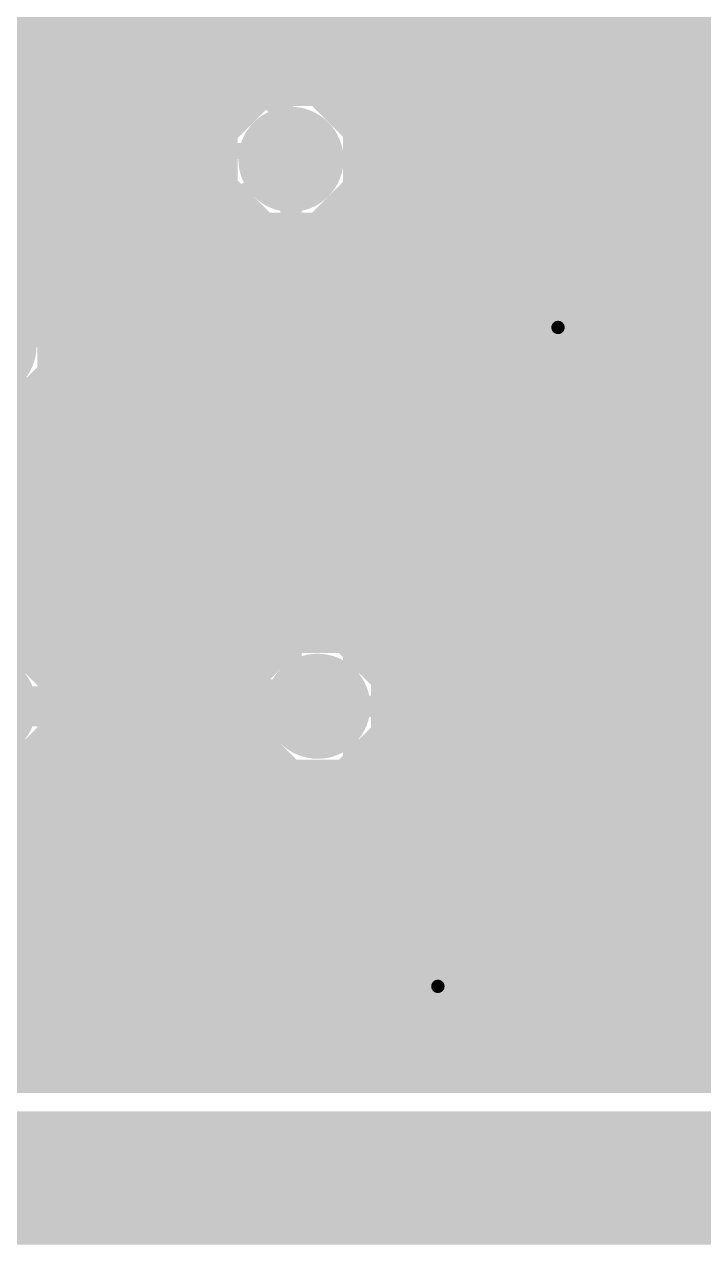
# Model space of a CAD drawing. Extents: x -6 to 196, y -52 to 46.
# Drawn here: x 167.52 to 173.98, y -5.63 to 5.98 of the extents above; entities that cross this region are included whole.
import ezdxf

# ---------------------------------------------------------------- set-up
doc = ezdxf.new("R2010")
doc.units = 0
doc.header["$MEASUREMENT"] = 0
doc.layers.get('0').update_dxf_attribs({"linetype": 'CONTINUOUS'})
for name, color, linetype in [('22-304-1_BOT', 7, 'CONTINUOUS'), ('22-304-1_DRD', 7, 'CONTINUOUS'), ('22-304-1_GND', 6, 'CONTINUOUS'), ('22-304-1_IN1', 4, 'CONTINUOUS'), ('22-304-1_SMT', 5, 'CONTINUOUS'), ('22-304-1_SPT', 10, 'CONTINUOUS'), ('22-304-1_SST', 14, 'CONTINUOUS'), ('22-304-1_TOP', 9, 'CONTINUOUS'), ('THRUHOLE_TAP', 13, 'CONTINUOUS')]:
    doc.layers.add(name, color=color, linetype=linetype)

# ---------------------------------------------------------------- blocks, each defined once
blk = doc.blocks.new('ROUND_57')
at = {"const_width": 0.35052}
blk.add_lwpolyline([(-0.17526, 0, 1), (0.17526, 0, 1)], format="xyb", close=True, dxfattribs=at)
blk = doc.blocks.new('ROUND_83')
at = {"const_width": 0.50038}
blk.add_lwpolyline([(-0.25019, 0, 1), (0.25019, 0, 1)], format="xyb", close=True, dxfattribs=at)
blk = doc.blocks.new('ROUND_85')
at = {"const_width": 0.0635}
blk.add_lwpolyline([(-0.03175, 0, 1), (0.03175, 0, 1)], format="xyb", close=True, dxfattribs=at)
blk = doc.blocks.new('RECTANGLE_5')
blk.add_solid([(0.4826, 0.4064), (0.4826, -0.4064), (-0.4826, 0.4064), (-0.4826, -0.4064)])
blk = doc.blocks.new('ROUND_88')
at = {"const_width": 0.10033}
blk.add_lwpolyline([(-0.050164, 0, 1), (0.050164, 0, 1)], format="xyb", close=True, dxfattribs=at)

msp = doc.modelspace()

# ---------------------------------------------------------------- linework, layer by layer
at = {"layer": '22-304-1_BOT'}
for points, const_width in [([(167.5638, 20.828), (167.5638, 3.4417)], 0.254), ([(167.7924, 20.828), (167.7924, 3.06832)], 0.254), ([(168.021, 20.828), (168.021, -4.064)], 0.254), ([(168.2496, 20.828), (168.2496, -4.064)], 0.254), ([(168.4782, 20.828), (168.4782, -4.064)], 0.254), ([(168.7068, 20.828), (168.7068, -4.064)], 0.254), ([(168.9354, 20.828), (168.9354, -4.064)], 0.254), ([(169.164, 20.828), (169.164, -4.064)], 0.254), ([(169.3926, 20.828), (169.3926, 4.84632)], 0.254), ([(169.6212, 20.828), (169.6212, 5.2197)], 0.254), ([(169.8498, 20.828), (169.8498, 5.34416)], 0.254), ([(170.0784, 20.828), (170.0784, 5.37464)], 0.254), ([(170.307, 20.828), (170.307, 5.32638)], 0.254), ([(170.5356, 20.828), (170.5356, 5.17144)], 0.254), ([(170.7642, 20.828), (170.7642, -0.01016)], 0.254), ([(170.9928, 20.828), (170.9928, -4.064)], 0.254), ([(171.2214, 20.828), (171.2214, -4.064)], 0.254), ([(171.45, 20.828), (171.45, -4.064)], 0.254), ([(171.6786, 20.828), (171.6786, -4.064)], 0.254), ([(171.9072, 20.828), (171.9072, -4.064)], 0.254), ([(172.1358, 20.828), (172.1358, -4.064)], 0.254), ([(172.3644, 20.828), (172.3644, -4.064)], 0.254), ([(172.593, 20.828), (172.593, -4.064)], 0.254), ([(172.8216, 20.828), (172.8216, -4.064)], 0.254), ([(173.0502, 20.828), (173.0502, -4.064)], 0.254), ([(173.2788, 20.828), (173.2788, -4.064)], 0.254), ([(173.5074, 20.828), (173.5074, -4.064)], 0.254), ([(173.736, 20.828), (173.736, -4.064)], 0.254), ([(173.9646, 20.828), (173.9646, -4.064)], 0.254), ([(193.929, 5.9944), (166.79926, 5.9944)], 0.254), ([(193.929, 5.7658), (166.79926, 5.7658)], 0.254), ([(193.929, 5.5372), (166.79926, 5.5372)], 0.254), ([(169.75836, 5.3086), (166.79926, 5.3086)], 0.254), ([(193.929, 5.3086), (170.3451, 5.3086)], 0.254), ([(169.4942, 5.08), (166.79926, 5.08)], 0.254), ([(178.11496, 5.08), (170.6118, 5.08)], 0.254), ([(169.3926, 4.8514), (166.79926, 4.8514)], 0.254), ([(177.94478, 4.8514), (170.71086, 4.8514)], 0.254), ([(170.053, 4.699), (170.053, -0.254), (170.307, -0.508)], 0.2032), ([(169.3799, 4.6228), (166.79926, 4.6228)], 0.254), ([(169.3926, 4.55168), (169.3926, -4.064)], 0.254), ([(177.88636, 4.6228), (170.72356, 4.6228)], 0.254), ([(169.44848, 4.3942), (166.79926, 4.3942)], 0.254), ([(177.90922, 4.3942), (170.65752, 4.3942)], 0.254), ([(169.6212, 4.1783), (169.6212, -4.064)], 0.254), ([(169.62374, 4.17576), (169.62374, -0.254)], 0.254), ([(170.48226, 4.17576), (170.48226, 0.14478)], 0.254), ([(170.5356, 4.22402), (170.5356, 0.127)], 0.254), ([(169.62374, 4.1656), (166.79926, 4.1656)], 0.254), ([(178.02098, 4.1656), (170.48226, 4.1656)], 0.254), ([(169.62374, 3.937), (166.79926, 3.937)], 0.254), ([(178.04384, 3.937), (170.48226, 3.937)], 0.254), ([(169.62374, 3.7084), (166.79926, 3.7084)], 0.254), ([(178.04384, 3.7084), (170.48226, 3.7084)], 0.254), ([(169.62374, 3.4798), (167.513, 3.4798)], 0.254), ([(178.04384, 3.4798), (170.48226, 3.4798)], 0.254), ([(169.62374, 3.2512), (167.72128, 3.2512)], 0.254), ([(178.04384, 3.2512), (170.48226, 3.2512)], 0.254), ([(169.62374, 3.0226), (167.80002, 3.0226)], 0.254), ([(178.04384, 3.0226), (170.48226, 3.0226)], 0.254), ([(169.62374, 2.794), (167.79494, 2.794)], 0.254), ([(178.04384, 2.794), (170.48226, 2.794)], 0.254), ([(167.7924, 2.77368), (167.7924, -0.36068)], 0.254), ([(169.62374, 2.5654), (167.70604, 2.5654)], 0.254), ([(178.04384, 2.5654), (170.48226, 2.5654)], 0.254), ([(167.65016, 2.48412), (167.65016, -0.07112)], 0.254), ([(169.62374, 2.3368), (167.65016, 2.3368)], 0.254), ([(178.04892, 2.3368), (170.48226, 2.3368)], 0.254), ([(169.62374, 2.1082), (167.65016, 2.1082)], 0.254), ([(178.1429, 2.1082), (170.48226, 2.1082)], 0.254), ([(169.62374, 1.8796), (167.65016, 1.8796)], 0.254), ([(178.36388, 1.8796), (170.48226, 1.8796)], 0.254), ([(169.62374, 1.651), (167.65016, 1.651)], 0.254), ([(178.59248, 1.651), (170.48226, 1.651)], 0.254), ([(169.62374, 1.4224), (167.65016, 1.4224)], 0.254), ([(178.82108, 1.4224), (170.48226, 1.4224)], 0.254), ([(169.62374, 1.1938), (167.65016, 1.1938)], 0.254), ([(179.04968, 1.1938), (170.48226, 1.1938)], 0.254), ([(169.62374, 0.9652), (167.65016, 0.9652)], 0.254), ([(179.27828, 0.9652), (170.48226, 0.9652)], 0.254), ([(169.62374, 0.7366), (167.65016, 0.7366)], 0.254), ([(179.50688, 0.7366), (170.48226, 0.7366)], 0.254), ([(169.62374, 0.508), (167.65016, 0.508)], 0.254), ([(179.73548, 0.508), (170.48226, 0.508)], 0.254), ([(169.62374, 0.2794), (167.65016, 0.2794)], 0.254), ([(179.96408, 0.2794), (170.48226, 0.2794)], 0.254), ([(169.62374, 0.0508), (167.65016, 0.0508)], 0.254), ([(180.12918, 0.0508), (170.688, 0.0508)], 0.254), ([(169.62374, -0.1778), (167.72128, -0.1778)], 0.254), ([(180.34, -0.1778), (170.89628, -0.1778)], 0.254), ([(169.63898, -0.4064), (167.80002, -0.4064)], 0.254), ([(193.929, -0.4064), (170.97502, -0.4064)], 0.254), ([(167.7924, -0.65532), (167.7924, -4.064)], 0.254), ([(169.64152, -0.635), (167.79494, -0.635)], 0.254), ([(193.929, -0.635), (170.96994, -0.635)], 0.254), ([(169.73042, -0.8636), (167.70604, -0.8636)], 0.254), ([(193.929, -0.8636), (170.88104, -0.8636)], 0.254), ([(167.5638, -1.0287), (167.5638, -4.064)], 0.254), ([(169.8498, -1.00584), (169.8498, -4.064)], 0.254), ([(170.7642, -1.00584), (170.7642, -4.064)], 0.254), ([(169.96664, -1.0922), (167.47236, -1.0922)], 0.254), ([(170.0784, -1.143), (170.0784, -4.064)], 0.254), ([(170.5356, -1.143), (170.5356, -4.064)], 0.254), ([(193.929, -1.0922), (170.64736, -1.0922)], 0.254), ([(170.307, -1.18364), (170.307, -4.064)], 0.254), ([(193.929, -1.3208), (154.2669, -1.3208)], 0.254), ([(193.929, -1.5494), (154.2669, -1.5494)], 0.254), ([(193.929, -1.778), (154.2669, -1.778)], 0.254), ([(193.929, -2.0066), (141.34592, -2.0066)], 0.254), ([(193.929, -2.2352), (141.11732, -2.2352)], 0.254), ([(193.929, -2.4638), (140.88872, -2.4638)], 0.254), ([(193.929, -2.6924), (140.66012, -2.6924)], 0.254), ([(193.929, -2.921), (140.43152, -2.921)], 0.254), ([(193.929, -3.1496), (140.20292, -3.1496)], 0.254), ([(193.929, -3.3782), (139.97432, -3.3782)], 0.254), ([(193.929, -3.6068), (139.74572, -3.6068)], 0.254), ([(193.929, -3.8354), (139.51712, -3.8354)], 0.254), ([(193.929, -4.064), (139.28852, -4.064)], 0.254)]:
    msp.add_lwpolyline(points, dxfattribs=dict(at, const_width=const_width))
at = {"layer": '22-304-1_BOT', "const_width": 0.254}
for points in [[(170.053, 5.37464, 0.4142136), (169.37736, 4.699)], [(170.72864, 4.699, 0.4142136), (170.053, 5.37464)], [(169.37736, 4.699, 0.2246034), (169.62447, 4.17665)], [(170.48226, 4.17576, 0.2246031), (170.72979, 4.699)], [(167.80764, 2.921, 0.4142136), (167.132, 3.59664)], [(167.65016, 2.48412, 0.1769366), (167.80976, 2.921)], [(170.98264, -0.508, 0.3393161), (170.48226, 0.14478)], [(167.80764, -0.508, 0.1769372), (167.64854, -0.07248)], [(169.62374, -0.254, 0.0735613), (169.64212, -0.37828)], [(169.64152, -0.37846, 0.0481001), (169.62903, -0.508)], [(167.132, -1.18364, 0.4142136), (167.80764, -0.508)], [(169.63136, -0.508, 0.4142136), (170.307, -1.18364)], [(170.307, -1.18364, 0.4142136), (170.98264, -0.508)]]:
    msp.add_lwpolyline(points, format="xyb", dxfattribs=at)
at = {"layer": '22-304-1_DRD'}
for points, const_width in [([(195.00088, 21.99894), (101.99878, 21.99894), (78.99908, 44.99864), (-4.99872, 44.99864), (-4.99872, -4.99872), (195.00088, -4.99872), (195.00088, 21.99894)], 1.27), ([(169.799, 5.334), (169.418, 4.953)], 0.254), ([(170.307, 5.334), (169.799, 5.334)], 0.254), ([(170.688, 4.953), (170.307, 5.334)], 0.254), ([(169.418, 4.953), (169.418, 4.445)], 0.254), ([(170.688, 4.445), (170.688, 4.953)], 0.254), ([(169.418, 4.445), (169.799, 4.064)], 0.254), ([(170.307, 4.064), (170.688, 4.445)], 0.254), ([(169.799, 4.064), (170.307, 4.064)], 0.254), ([(172.339, 3.7338), (171.958, 3.3528)], 0.254), ([(172.339, 3.7338), (171.958, 3.3528)], 0.254), ([(172.339, 3.7338), (171.958, 3.3528)], 0.254), ([(172.847, 3.7338), (172.339, 3.7338)], 0.254), ([(172.847, 3.7338), (172.339, 3.7338)], 0.254), ([(172.847, 3.7338), (172.339, 3.7338)], 0.254), ([(173.228, 3.3528), (172.847, 3.7338)], 0.254), ([(173.228, 3.3528), (172.847, 3.7338)], 0.254), ([(173.228, 3.3528), (172.847, 3.7338)], 0.254), ([(167.767, 3.175), (167.386, 3.556)], 0.254), ([(171.958, 3.3528), (171.958, 2.8448)], 0.254), ([(171.958, 3.3528), (171.958, 2.8448)], 0.254), ([(171.958, 3.3528), (171.958, 2.8448)], 0.254), ([(173.228, 2.8448), (173.228, 3.3528)], 0.254), ([(173.228, 2.8448), (173.228, 3.3528)], 0.254), ([(173.228, 2.8448), (173.228, 3.3528)], 0.254), ([(167.767, 2.667), (167.767, 3.175)], 0.254), ([(171.958, 2.8448), (172.339, 2.4638)], 0.254), ([(171.958, 2.8448), (172.339, 2.4638)], 0.254), ([(171.958, 2.8448), (172.339, 2.4638)], 0.254), ([(172.847, 2.4638), (173.228, 2.8448)], 0.254), ([(172.847, 2.4638), (173.228, 2.8448)], 0.254), ([(172.847, 2.4638), (173.228, 2.8448)], 0.254), ([(167.386, 2.286), (167.767, 2.667)], 0.254), ([(172.339, 2.4638), (172.847, 2.4638)], 0.254), ([(172.339, 2.4638), (172.847, 2.4638)], 0.254), ([(172.339, 2.4638), (172.847, 2.4638)], 0.254), ([(167.767, -0.254), (167.386, 0.127)], 0.254), ([(170.053, 0.127), (169.672, -0.254)], 0.254), ([(170.561, 0.127), (170.053, 0.127)], 0.254), ([(170.942, -0.254), (170.561, 0.127)], 0.254), ([(167.767, -0.762), (167.767, -0.254)], 0.254), ([(169.672, -0.254), (169.672, -0.762)], 0.254), ([(170.942, -0.762), (170.942, -0.254)], 0.254), ([(167.386, -1.143), (167.767, -0.762)], 0.254), ([(169.672, -0.762), (170.053, -1.143)], 0.254), ([(170.561, -1.143), (170.942, -0.762)], 0.254), ([(170.053, -1.143), (170.561, -1.143)], 0.254), ([(171.196, -2.54), (170.815, -2.921)], 0.254), ([(171.196, -2.54), (170.815, -2.921)], 0.254), ([(171.196, -2.54), (170.815, -2.921)], 0.254), ([(171.704, -2.54), (171.196, -2.54)], 0.254), ([(171.704, -2.54), (171.196, -2.54)], 0.254), ([(171.704, -2.54), (171.196, -2.54)], 0.254), ([(172.085, -2.921), (171.704, -2.54)], 0.254), ([(172.085, -2.921), (171.704, -2.54)], 0.254), ([(172.085, -2.921), (171.704, -2.54)], 0.254), ([(170.815, -2.921), (170.815, -3.429)], 0.254), ([(170.815, -2.921), (170.815, -3.429)], 0.254), ([(170.815, -2.921), (170.815, -3.429)], 0.254), ([(172.085, -3.429), (172.085, -2.921)], 0.254), ([(172.085, -3.429), (172.085, -2.921)], 0.254), ([(172.085, -3.429), (172.085, -2.921)], 0.254), ([(170.815, -3.429), (171.196, -3.81)], 0.254), ([(170.815, -3.429), (171.196, -3.81)], 0.254), ([(170.815, -3.429), (171.196, -3.81)], 0.254), ([(171.704, -3.81), (172.085, -3.429)], 0.254), ([(171.704, -3.81), (172.085, -3.429)], 0.254), ([(171.704, -3.81), (172.085, -3.429)], 0.254), ([(171.196, -3.81), (171.704, -3.81)], 0.254), ([(171.196, -3.81), (171.704, -3.81)], 0.254), ([(171.196, -3.81), (171.704, -3.81)], 0.254)]:
    msp.add_lwpolyline(points, dxfattribs=dict(at, const_width=const_width))
at = {"layer": '22-304-1_GND', "const_width": 1.27}
msp.add_lwpolyline([(195.00088, 21.99894), (101.99878, 21.99894), (78.99908, 44.99864), (-4.99872, 44.99864), (-4.99872, -4.99872), (195.00088, -4.99872), (195.00088, 21.99894)], dxfattribs=at)
at = {"layer": '22-304-1_IN1', "const_width": 0.254}
for points in [[(193.802, 20.955), (193.802, -3.937), (146.05, -3.937)], [(167.513, 19.29384), (167.513, 3.4798)], [(167.7416, 19.29384), (167.7416, 3.2131)], [(167.9702, 19.29384), (167.9702, -3.937)], [(168.1988, 19.29384), (168.1988, -3.937)], [(168.4274, 19.29384), (168.4274, -3.937)], [(168.656, 19.29384), (168.656, -3.937)], [(168.8846, 19.29384), (168.8846, -3.937)], [(169.1132, 19.29384), (169.1132, -3.937)], [(169.3418, 19.29384), (169.3418, -3.937)], [(169.5704, 19.29384), (169.5704, 5.17144)], [(169.799, 19.29384), (169.799, 5.32638)], [(170.0276, 19.29384), (170.0276, 5.37464)], [(170.2562, 19.29384), (170.2562, 5.34416)], [(170.4848, 19.29384), (170.4848, 5.2197)], [(170.7134, 19.29384), (170.7134, 4.84632)], [(170.942, 19.29384), (170.942, -0.27432)], [(171.1706, 19.29384), (171.1706, -3.937)], [(171.3992, 19.29384), (171.3992, -3.937)], [(171.6278, 19.29384), (171.6278, -3.937)], [(171.8564, 19.29384), (171.8564, -3.937)], [(172.085, 19.29384), (172.085, -3.937)], [(172.3136, 19.29384), (172.3136, -3.937)], [(172.5422, 19.29384), (172.5422, -3.937)], [(172.7708, 19.29384), (172.7708, -3.937)], [(172.9994, 19.29384), (172.9994, -3.937)], [(173.228, 19.29384), (173.228, -3.937)], [(173.4566, 19.29384), (173.4566, -3.937)], [(173.6852, 19.29384), (173.6852, -3.937)], [(173.9138, 19.29384), (173.9138, -3.937)], [(183.88584, 5.9944), (161.57702, 5.9944)], [(183.88584, 5.7658), (161.68878, 5.7658)], [(183.88584, 5.5372), (161.7091, 5.5372)], [(169.75836, 5.3086), (161.65068, 5.3086)], [(183.88584, 5.3086), (170.3451, 5.3086)], [(169.4942, 5.08), (161.48304, 5.08)], [(178.11496, 5.08), (170.6118, 5.08)], [(169.3926, 4.8514), (158.34868, 4.8514)], [(177.94478, 4.8514), (170.71086, 4.8514)], [(169.3799, 4.6228), (158.4071, 4.6228)], [(170.7134, 4.55168), (170.7134, 0.03302)], [(177.88636, 4.6228), (170.72356, 4.6228)], [(169.44848, 4.3942), (158.38678, 4.3942)], [(177.90922, 4.3942), (170.65752, 4.3942)], [(169.5704, 4.22402), (169.5704, -3.937)], [(170.4848, 4.1783), (170.4848, 0.14478)], [(169.63644, 4.1656), (158.27502, 4.1656)], [(169.799, 4.07162), (169.799, -0.06096)], [(178.02098, 4.1656), (170.46956, 4.1656)], [(170.0276, 4.02336), (170.0276, 0.10668)], [(170.2562, 4.05384), (170.2562, 0.1651)], [(178.32832, 3.937), (157.96768, 3.937)], [(183.88584, 3.7084), (145.72996, 3.7084)], [(183.88584, 3.4798), (167.513, 3.4798)], [(183.88584, 3.2512), (167.72128, 3.2512)], [(183.88584, 3.0226), (167.80002, 3.0226)], [(183.88584, 2.794), (167.79494, 2.794)], [(183.88584, 2.5654), (167.70604, 2.5654)], [(167.7416, 2.62636), (167.7416, -0.21336)], [(183.88584, 2.3368), (167.47236, 2.3368)], [(167.513, 2.3622), (167.513, 0.0508)], [(183.88584, 2.1082), (166.71036, 2.1082)], [(183.88584, 1.8796), (166.94404, 1.8796)], [(183.88584, 1.651), (167.03294, 1.651)], [(183.88584, 1.4224), (167.03802, 1.4224)], [(183.88584, 1.1938), (166.95928, 1.1938)], [(180.38064, 0.9652), (166.751, 0.9652)], [(180.14442, 0.7366), (157.2641, 0.7366)], [(180.05552, 0.508), (157.5308, 0.508)], [(180.05298, 0.2794), (157.62986, 0.2794)], [(169.926, 0.0508), (167.513, 0.0508)], [(180.12918, 0.0508), (170.688, 0.0508)], [(169.71518, -0.1778), (167.72128, -0.1778)], [(180.34, -0.1778), (170.89628, -0.1778)], [(169.63898, -0.4064), (167.80002, -0.4064)], [(193.802, -0.4064), (170.97502, -0.4064)], [(169.64152, -0.635), (167.79494, -0.635)], [(193.802, -0.635), (170.96994, -0.635)], [(167.7416, -0.8001), (167.7416, -3.937)], [(170.942, -0.74168), (170.942, -3.937)], [(169.73042, -0.8636), (167.70604, -0.8636)], [(193.802, -0.8636), (170.88104, -0.8636)], [(169.799, -0.95504), (169.799, -3.937)], [(170.7134, -1.04902), (170.7134, -3.937)], [(169.96664, -1.0922), (167.47236, -1.0922)], [(167.513, -1.0668), (167.513, -3.937)], [(170.0276, -1.12268), (170.0276, -3.937)], [(170.4848, -1.16078), (170.4848, -3.937)], [(193.802, -1.0922), (170.64736, -1.0922)], [(170.2562, -1.1811), (170.2562, -3.937)], [(193.802, -1.3208), (140.3731, -1.3208)], [(193.802, -1.5494), (140.31468, -1.5494)], [(193.802, -1.778), (140.14704, -1.778)], [(193.802, -2.0066), (121.793, -2.0066)], [(193.802, -2.2352), (121.65584, -2.2352)], [(193.802, -2.4638), (121.07672, -2.4638)], [(193.802, -2.6924), (121.12244, -2.6924)], [(193.802, -2.921), (121.27738, -2.921)], [(193.802, -3.1496), (137.94232, -3.1496)], [(193.802, -3.3782), (138.3157, -3.3782)], [(193.802, -3.6068), (138.44016, -3.6068)], [(193.802, -3.8354), (138.47064, -3.8354)]]:
    msp.add_lwpolyline(points, dxfattribs=at)
for points in [[(170.053, 5.37464, 0.4142136), (169.37736, 4.699)], [(170.72864, 4.699, 0.4142136), (170.053, 5.37464)], [(169.37736, 4.699, 0.4142136), (170.053, 4.02336)], [(170.053, 4.02336, 0.4142136), (170.72864, 4.699)], [(167.80764, 2.921, 0.4142136), (167.132, 3.59664)], [(167.132, 2.24536, 0.4142136), (167.80764, 2.921)], [(167.80764, -0.508, 0.4142136), (167.132, 0.16764)], [(170.307, 0.16764, 0.4142136), (169.63136, -0.508)], [(170.98264, -0.508, 0.4142136), (170.307, 0.16764)], [(167.132, -1.18364, 0.4142136), (167.80764, -0.508)], [(169.63136, -0.508, 0.4142136), (170.307, -1.18364)], [(170.307, -1.18364, 0.4142136), (170.98264, -0.508)]]:
    msp.add_lwpolyline(points, format="xyb", dxfattribs=at)
at = {"layer": '22-304-1_SST', "const_width": 0.1524}
for points in [[(173.609, 5.842), (173.609, 1.778), (178.181, 1.778), (178.181, 3.556), (177.927, 3.81), (178.181, 4.064), (178.181, 5.842), (173.609, 5.842)], [(169.1005, 2.3495), (169.1005, 5.2705), (167.4622, 5.2705), (167.4622, 2.3495), (169.1005, 2.3495)], [(170.6245, 5.2705), (170.6245, 2.3495), (172.2628, 2.3495), (172.2628, 5.2705), (170.6245, 5.2705)], [(169.85742, 4.78028), (169.85742, 4.42468), (170.02506, 4.3053), (170.19524, 4.3053), (170.36542, 4.42468), (170.36542, 4.78028), (169.34942, 4.78028)], [(172.9994, 4.62534), (172.9994, 4.26974), (173.16958, 4.15036), (173.33976, 4.15036), (173.5074, 4.26974), (173.5074, 4.62534), (172.4914, 4.62534)], [(169.85742, 4.4831), (169.34942, 4.3053)], [(172.9994, 4.32816), (172.4914, 4.15036)], [(169.51706, 3.94208), (169.34942, 3.8227), (169.34942, 3.58648), (169.51706, 3.4671), (169.68724, 3.4671), (170.02506, 3.70586), (170.36542, 3.4671), (170.36542, 3.94208)], [(172.66158, 3.78714), (172.4914, 3.66776), (172.4914, 3.43154), (172.66158, 3.31216), (172.83176, 3.31216), (173.16958, 3.55092), (173.5074, 3.31216), (173.5074, 3.78714)], [(169.51706, 3.10388), (169.34942, 2.9845), (169.34942, 2.74828), (169.51706, 2.6289), (169.68724, 2.6289), (170.02506, 2.86766), (170.36542, 2.6289), (170.36542, 3.10388)], [(172.4914, 2.59334), (172.4914, 2.82956)], [(172.4914, 2.71272), (173.5074, 2.71272), (173.33976, 2.82956)], [(167.45204, 1.7526), (167.28186, 1.69164), (167.28186, 1.45542), (167.45204, 1.397), (167.61968, 1.27762), (168.12768, 1.27762), (168.29786, 1.33604), (168.29786, 1.69164), (168.12768, 1.7526), (167.45204, 1.7526)], [(167.61968, 1.51384), (167.28186, 1.27762)], [(167.45204, 0.9144), (167.28186, 0.85344), (167.28186, 0.49784), (167.45204, 0.43942), (167.78986, 0.43942), (167.96004, 0.5588), (167.96004, 0.9144), (168.29786, 0.9144), (168.29786, 0.43942)], [(173.609, 0.762), (173.609, -3.302), (178.181, -3.302), (178.181, -1.524), (177.927, -1.27), (178.181, -1.016), (178.181, 0.762), (173.609, 0.762)], [(167.4495, 0.1905), (167.4495, -2.7305), (169.0878, -2.7305), (169.0878, 0.1905), (167.4495, 0.1905)], [(170.6245, 0.1905), (170.6245, -2.7305), (172.2628, -2.7305), (172.2628, 0.1905), (170.6245, 0.1905)], [(169.8244, -0.32766), (169.8244, -0.68326), (169.99458, -0.8001), (170.16476, -0.8001), (170.3324, -0.68326), (170.3324, -0.32766), (169.3164, -0.32766)], [(172.8724, -0.32766), (172.8724, -0.68326), (173.04258, -0.8001), (173.21276, -0.8001), (173.3804, -0.68326), (173.3804, -0.32766), (172.3644, -0.32766)], [(169.8244, -0.6223), (169.3164, -0.8001)], [(172.8724, -0.6223), (172.3644, -0.8001)], [(169.48658, -1.16586), (169.3164, -1.2827), (169.3164, -1.52146), (169.48658, -1.6383), (169.65676, -1.6383), (169.99458, -1.40208), (170.3324, -1.6383), (170.3324, -1.16586)], [(172.53458, -1.16586), (172.3644, -1.2827), (172.3644, -1.52146), (172.53458, -1.6383), (172.70476, -1.6383), (173.04258, -1.40208), (173.3804, -1.6383), (173.3804, -1.16586)], [(169.3164, -2.4765), (169.3164, -2.00406), (169.99458, -2.4765), (170.16476, -2.4765), (170.3324, -2.41808), (170.3324, -2.06248), (170.16476, -2.00406)], [(172.3644, -2.18186), (172.53458, -2.06248), (172.70476, -2.00406), (173.04258, -2.00406), (173.21276, -2.06248), (173.3804, -2.18186), (173.3804, -2.2987), (173.21276, -2.41808), (173.04258, -2.4765), (172.70476, -2.4765), (172.53458, -2.41808), (172.3644, -2.2987), (172.3644, -2.18186)]]:
    msp.add_lwpolyline(points, dxfattribs=at)
at = {"layer": '22-304-1_TOP'}
for points, const_width in [([(139.0269, 12.79652), (140.49248, 12.79652), (142.748, 10.541), (152.527, 10.541), (153.67, 9.398), (159.131, 9.398), (162.306, 6.223), (164.846, 6.223), (165.227, 5.842), (170.1292, 5.842), (171.45, 4.5212)], 0.2032), ([(139.0269, 9.79424), (141.58976, 9.79424), (142.367, 9.017), (152.019, 9.017), (153.797, 7.239), (160.655, 7.239), (162.179, 5.715), (164.592, 5.715), (164.973, 5.334), (169.799, 5.334), (170.053, 5.08), (170.053, 4.699)], 0.2032), ([(186.09056, 4.35102), (186.05754, 4.318), (181.483, 4.318), (180.086, 5.715), (171.323, 5.715), (170.688, 6.35), (166.751, 6.35), (166.116, 6.985), (164.465, 6.985)], 0.2032), ([(174.752, 4.826), (174.4472, 4.5212), (171.45, 4.5212)], 0.2032), ([(165.608, 3.81), (165.862, 3.81), (166.5732, 4.5212), (168.275, 4.5212)], 0.2794), ([(168.275, 4.5212), (168.7068, 4.5212), (171.323, 1.905), (180.15712, 1.905), (181.102, 2.84988), (186.09056, 2.84988)], 0.2032), ([(172.26026, 4.09194), (172.26026, 3.83286)], 0.254), ([(173.78934, 4.09194), (172.26026, 4.09194)], 0.254), ([(173.78934, 4.064), (172.26026, 4.064)], 0.254), ([(172.466, 4.09194), (172.466, 2.33426)], 0.254), ([(172.6946, 4.09194), (172.6946, 2.33426)], 0.254), ([(172.9232, 4.09194), (172.9232, 2.33426)], 0.254), ([(173.1518, 4.09194), (173.1518, 2.33426)], 0.254), ([(173.3804, 4.09194), (173.3804, 2.33426)], 0.254), ([(173.609, 4.09194), (173.609, 2.33426)], 0.254), ([(173.78934, 4.09194), (173.78934, 3.99034)], 0.254), ([(175.71466, 3.99034), (173.78934, 3.99034)], 0.254), ([(173.8376, 3.99034), (173.8376, 3.62966)], 0.254), ([(174.0662, 3.99034), (174.0662, 3.62966)], 0.254), ([(176.07534, 3.8354), (172.26026, 3.8354)], 0.254), ([(172.26026, 3.83286), (172.26026, 3.78714)], 0.254), ([(172.26026, 3.78714), (172.26026, 2.36474)], 0.254), ([(173.78934, 3.6068), (172.26026, 3.6068)], 0.254), ([(173.78934, 3.62966), (173.78934, 2.33426)], 0.254), ([(175.71466, 3.62966), (173.78934, 3.62966)], 0.254), ([(169.08526, 3.53822), (169.08526, 2.36474)], 0.254), ([(169.08526, 3.53822), (170.79722, 1.82626)], 0.254), ([(169.24274, 3.3782), (169.08526, 3.3782)], 0.254), ([(173.78934, 3.3782), (172.26026, 3.3782)], 0.254), ([(169.2656, 3.35534), (169.2656, 1.82626)], 0.254), ([(167.132, 2.921), (167.3098, 3.0988), (168.275, 3.0988)], 0.381), ([(169.47134, 3.1496), (169.08526, 3.1496)], 0.254), ([(169.4942, 3.12674), (169.4942, 1.82626)], 0.254), ([(173.78934, 3.1496), (172.26026, 3.1496)], 0.254), ([(172.26026, 3.0988), (171.45, 3.0988)], 0.254), ([(171.45, 3.0988), (172.593, 3.0988)], 0.2032), ([(172.593, 3.0988), (171.45, 3.0988)], 0.2032), ([(172.593, 3.0988), (171.45, 3.0988)], 0.2032), ([(169.69994, 2.921), (169.08526, 2.921)], 0.254), ([(169.7228, 2.89814), (169.7228, 1.82626)], 0.254), ([(173.78934, 2.921), (172.26026, 2.921)], 0.254), ([(173.78934, 2.794), (174.752, 2.794)], 0.254), ([(169.92854, 2.6924), (169.08526, 2.6924)], 0.254), ([(169.9514, 2.66954), (169.9514, 1.82626)], 0.254), ([(173.78934, 2.6924), (172.26026, 2.6924)], 0.254), ([(170.15714, 2.4638), (169.08526, 2.4638)], 0.254), ([(170.18, 2.44094), (170.18, 1.82626)], 0.254), ([(173.78934, 2.4638), (172.26026, 2.4638)], 0.254), ([(186.09056, 2.3495), (181.229, 2.3495), (180.2765, 1.397), (167.767, 1.397), (165.735, -0.635)], 0.2032), ([(167.4368, 2.31648), (167.4368, 1.67132)], 0.254), ([(169.08526, 2.36474), (167.51808, 2.36474)], 0.254), ([(167.6654, 2.36474), (167.6654, 1.81356)], 0.254), ([(167.894, 2.36474), (167.894, 1.82626)], 0.254), ([(168.1226, 2.36474), (168.1226, 1.82626)], 0.254), ([(168.3512, 2.36474), (168.3512, 1.82626)], 0.254), ([(168.5798, 2.36474), (168.5798, 1.82626)], 0.254), ([(168.8084, 2.36474), (168.8084, 1.82626)], 0.254), ([(169.037, 2.36474), (169.037, 1.82626)], 0.254), ([(172.26026, 2.36474), (171.46778, 2.36474)], 0.254), ([(171.46778, 2.36474), (171.5008, 2.33426)], 0.254), ([(173.78934, 2.33426), (171.5008, 2.33426)], 0.254), ([(171.5516, 2.36474), (171.5516, 2.33426)], 0.254), ([(171.7802, 2.36474), (171.7802, 2.33426)], 0.254), ([(172.0088, 2.36474), (172.0088, 2.33426)], 0.254), ([(172.2374, 2.36474), (172.2374, 2.33426)], 0.254), ([(170.38574, 2.2352), (164.28466, 2.2352)], 0.254), ([(170.4086, 2.21234), (170.4086, 1.82626)], 0.254), ([(170.61434, 2.0066), (166.84244, 2.0066)], 0.254), ([(170.6372, 1.98374), (170.6372, 1.82626)], 0.254), ([(167.57142, 1.778), (166.99738, 1.778)], 0.254), ([(170.79722, 1.82626), (167.767, 1.82626)], 0.254), ([(167.46474, 1.69926), (166.96182, 1.19888)], 0.254), ([(179.705, -0.5588), (179.705, 0.254), (179.197, 0.762), (170.434, 0.762), (169.1132, -0.5588), (168.275, -0.5588)], 0.381), ([(171.45, -0.5588), (172.6692, -0.5588), (172.974, -0.254), (174.752, -0.254)], 0.2794), ([(168.275, -0.5588), (168.2242, -0.508), (167.132, -0.508)], 0.381), ([(142.875, -2.6162), (143.1798, -2.921), (144.78, -2.921), (168.91, -2.921), (169.164, -2.667), (169.164, -0.5588), (169.1132, -0.5588), (168.275, -0.5588)], 0.381), ([(170.307, -0.508), (171.3992, -0.508), (171.45, -0.5588)], 0.2032), ([(168.275, -1.9812), (167.0812, -1.9812), (165.735, -0.635), (165.608, -0.635)], 0.2794), ([(169.68216, -0.76454), (169.68216, -2.667)], 0.254), ([(173.16704, -0.72136), (173.00448, -0.88392)], 0.254), ([(173.1518, -0.7366), (173.1518, -3.937)], 0.254), ([(173.78934, -0.7366), (173.1518, -0.7366)], 0.254), ([(173.78934, -0.72136), (173.16704, -0.72136)], 0.254), ([(173.3804, -0.72136), (173.3804, -3.937)], 0.254), ([(173.609, -0.72136), (173.609, -3.937)], 0.254), ([(173.78934, -0.72136), (173.78934, -1.08966)], 0.254), ([(169.7228, -0.84836), (169.7228, -3.937)], 0.254), ([(169.80916, -0.9652), (169.68216, -0.9652)], 0.254), ([(172.26026, -1.02616), (172.26026, -1.24714)], 0.254), ([(172.6692, -1.02616), (172.26026, -1.02616)], 0.254), ([(172.466, -1.02616), (172.466, -3.937)], 0.254), ([(172.6946, -1.02362), (172.6946, -3.937)], 0.254), ([(173.78934, -0.9652), (172.8978, -0.9652)], 0.254), ([(172.9232, -0.94996), (172.9232, -3.937)], 0.254), ([(169.9514, -1.08204), (169.9514, -3.937)], 0.254), ([(170.18, -1.17094), (170.18, -3.937)], 0.254), ([(170.6372, -1.09728), (170.6372, -3.937)], 0.254), ([(170.63974, -1.09728), (170.63974, -1.24714)], 0.254), ([(175.71466, -1.08966), (173.78934, -1.08966)], 0.254), ([(173.8376, -1.08966), (173.8376, -1.45034)], 0.254), ([(174.0662, -1.08966), (174.0662, -1.45034)], 0.254), ([(170.63974, -1.1938), (169.68216, -1.1938)], 0.254), ([(170.4086, -1.17602), (170.4086, -3.937)], 0.254), ([(170.63974, -1.24714), (170.63974, -1.29286)], 0.254), ([(176.07534, -1.1938), (172.26026, -1.1938)], 0.254), ([(172.26026, -1.24714), (172.26026, -1.29286)], 0.254), ([(170.63974, -1.29286), (170.63974, -2.71526)], 0.254), ([(172.26026, -1.29286), (172.26026, -2.71526)], 0.254), ([(170.63974, -1.4224), (169.68216, -1.4224)], 0.254), ([(176.07534, -1.4224), (172.26026, -1.4224)], 0.254), ([(173.78934, -1.45034), (173.78934, -3.12166)], 0.254), ([(175.71466, -1.45034), (173.78934, -1.45034)], 0.254), ([(170.63974, -1.651), (169.68216, -1.651)], 0.254), ([(173.78934, -1.651), (172.26026, -1.651)], 0.254), ([(170.63974, -1.8796), (169.68216, -1.8796)], 0.254), ([(170.63974, -1.9812), (171.45, -1.9812)], 0.254), ([(171.45, -2.71526), (171.45, -1.9812)], 0.254), ([(172.26026, -1.9812), (171.45, -1.9812)], 0.254), ([(173.78934, -1.8796), (172.26026, -1.8796)], 0.254), ([(171.45, -3.175), (171.45, -1.9812), (171.45, -3.175)], 0.2032), ([(171.45, -3.175), (171.45, -1.9812)], 0.2032), ([(170.63974, -2.1082), (169.68216, -2.1082)], 0.254), ([(173.78934, -2.1082), (172.26026, -2.1082)], 0.254), ([(173.78934, -2.286), (174.752, -2.286)], 0.254), ([(170.63974, -2.3368), (169.68216, -2.3368)], 0.254), ([(173.78934, -2.3368), (172.26026, -2.3368)], 0.254), ([(170.63974, -2.5654), (169.68216, -2.5654)], 0.254), ([(173.78934, -2.5654), (172.26026, -2.5654)], 0.254), ([(173.78934, -2.794), (169.66438, -2.794)], 0.254), ([(172.26026, -2.71526), (170.63974, -2.71526)], 0.254), ([(170.8658, -2.71526), (170.8658, -3.937)], 0.254), ([(171.0944, -2.71526), (171.0944, -3.937)], 0.254), ([(171.323, -2.71526), (171.323, -3.937)], 0.254), ([(171.5516, -2.71526), (171.5516, -3.937)], 0.254), ([(171.7802, -2.71526), (171.7802, -3.937)], 0.254), ([(172.0088, -2.71526), (172.0088, -3.937)], 0.254), ([(172.2374, -2.71526), (172.2374, -3.937)], 0.254), ([(173.78934, -3.0226), (169.53992, -3.0226)], 0.254), ([(169.52976, -3.03276), (169.28084, -3.28168)], 0.254), ([(169.4942, -3.06832), (169.4942, -3.937)], 0.254), ([(175.71466, -3.12166), (173.78934, -3.12166)], 0.254), ([(173.8376, -3.12166), (173.8376, -3.937)], 0.254), ([(174.0662, -3.12166), (174.0662, -3.937)], 0.254), ([(186.12358, -3.2512), (169.31132, -3.2512)], 0.254), ([(169.2656, -3.29692), (169.2656, -3.937)], 0.254), ([(186.12358, -3.4798), (138.38428, -3.4798)], 0.254), ([(168.91, -3.43916), (144.78, -3.43916)], 0.254), ([(167.4368, -3.43916), (167.4368, -3.937)], 0.254), ([(167.6654, -3.43916), (167.6654, -3.937)], 0.254), ([(167.894, -3.43916), (167.894, -3.937)], 0.254), ([(168.1226, -3.43916), (168.1226, -3.937)], 0.254), ([(168.3512, -3.43916), (168.3512, -3.937)], 0.254), ([(168.5798, -3.43916), (168.5798, -3.937)], 0.254), ([(168.8084, -3.43916), (168.8084, -3.937)], 0.254), ([(169.037, -3.42138), (169.037, -3.937)], 0.254), ([(186.12358, -3.7084), (138.46302, -3.7084)], 0.254), ([(193.802, -3.937), (138.45794, -3.937)], 0.254)]:
    msp.add_lwpolyline(points, dxfattribs=dict(at, const_width=const_width))
at = {"layer": '22-304-1_TOP', "const_width": 0.254}
for points in [[(167.132, 2.24536, 0.1528563), (167.51724, 2.36595)], [(167.767, 1.82626, 0.1989132), (167.46347, 1.70053)], [(169.68216, -0.76454, 0.3041978), (170.307, -1.18364)], [(172.6692, -1.02616, 0.1989124), (172.99967, -0.88927)], [(170.307, -1.18364, 0.1292182), (170.6392, -1.09633)], [(169.52976, -3.03276, 0.1989124), (169.68126, -2.667)], [(169.52976, -3.03276, 0.1989124), (169.68126, -2.667)], [(168.91, -3.43916, 0.1989124), (169.27639, -3.28739)]]:
    msp.add_lwpolyline(points, format="xyb", dxfattribs=at)

# ---------------------------------------------------------------- block references
at = {"layer": '22-304-1_BOT'}
for p in [(170.053, 4.699), (172.593, 3.0988), (170.307, -0.508), (171.45, -3.175)]:
    msp.add_blockref('ROUND_57', p, dxfattribs=at)
at = {"layer": '22-304-1_GND'}
for name, p in [('ROUND_83', (170.053, 4.699)), ('ROUND_83', (167.132, 2.921)), ('ROUND_85', (172.593, 3.0988)), ('ROUND_83', (167.132, -0.508)), ('ROUND_83', (170.307, -0.508)), ('ROUND_85', (171.45, -3.175))]:
    msp.add_blockref(name, p, dxfattribs=at)
at = {"layer": '22-304-1_IN1'}
for p in [(170.053, 4.699), (172.593, 3.0988), (170.307, -0.508), (171.45, -3.175)]:
    msp.add_blockref('ROUND_57', p, dxfattribs=at)
at = {"layer": '22-304-1_SMT'}
for p in [(168.275, 4.5212), (171.45, 4.5212), (168.275, 3.0988), (171.45, 3.0988), (168.275, -0.5588), (171.45, -0.5588), (168.275, -1.9812), (171.45, -1.9812)]:
    msp.add_blockref('RECTANGLE_5', p, dxfattribs=at)
at = {"layer": '22-304-1_SPT'}
for p in [(168.275, 4.5212), (171.45, 4.5212), (168.275, 3.0988), (171.45, 3.0988), (168.275, -0.5588), (171.45, -0.5588), (168.275, -1.9812), (171.45, -1.9812)]:
    msp.add_blockref('RECTANGLE_5', p, dxfattribs=at)
at = {"layer": '22-304-1_TOP'}
for name, p in [('ROUND_57', (170.053, 4.699)), ('RECTANGLE_5', (168.275, 4.5212)), ('RECTANGLE_5', (171.45, 4.5212)), ('RECTANGLE_5', (168.275, 3.0988)), ('RECTANGLE_5', (171.45, 3.0988)), ('ROUND_57', (172.593, 3.0988)), ('RECTANGLE_5', (168.275, -0.5588)), ('ROUND_57', (170.307, -0.508)), ('RECTANGLE_5', (171.45, -0.5588)), ('RECTANGLE_5', (168.275, -1.9812)), ('RECTANGLE_5', (171.45, -1.9812)), ('ROUND_57', (171.45, -3.175))]:
    msp.add_blockref(name, p, dxfattribs=at)
at = {"layer": 'THRUHOLE_TAP'}
for p in [(170.053, 4.699), (172.593, 3.0988), (170.307, -0.508), (171.45, -3.175)]:
    msp.add_blockref('ROUND_88', p, dxfattribs=at)

doc.saveas('drawing.dxf')
